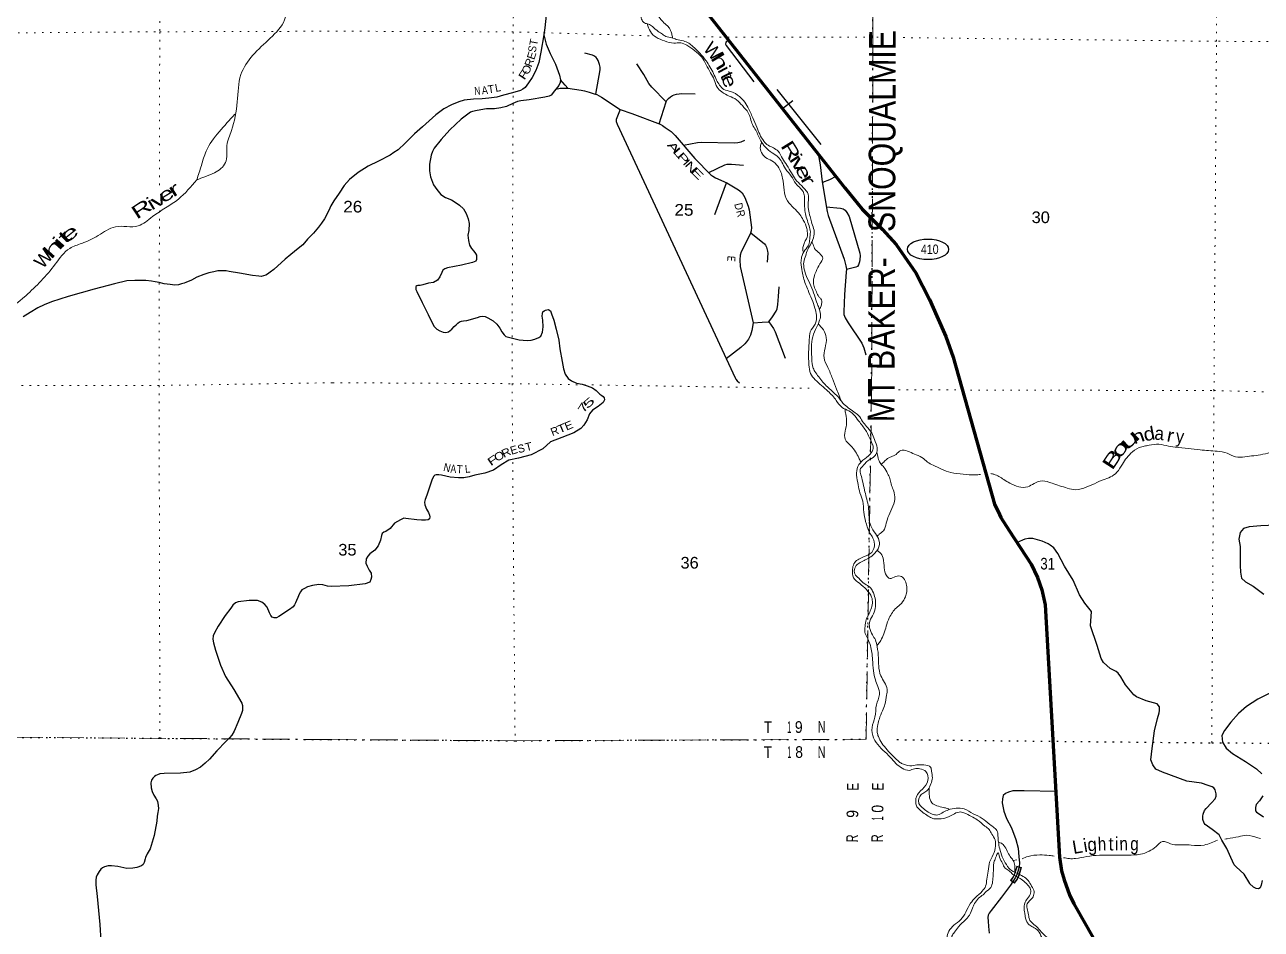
# Model space of a CAD drawing. Header units: feet. Extents: x -252966 to 4, y -183309 to 1368.
# Drawn here: x -161025 to -142467, y -154782 to -141203 of the extents above; entities that cross this region are included whole.
import ezdxf
from ezdxf.enums import TextEntityAlignment as Align

# ---------------------------------------------------------------- set-up
doc = ezdxf.new("R2010")
doc.units = ezdxf.units.FT
doc.header["$LTSCALE"] = 80
doc.linetypes.add('DOT_DASHED', pattern=[7.7, 5, -1.2, 0.3, -1.2])
doc.linetypes.add('DOTTED', pattern=[1.5, 0.3, -1.2])
for name, color, linetype, lineweight in [('17', 7, 'Continuous', 25), ('23', 7, 'Continuous', 70), ('29', 7, 'Continuous', 25), ('30', 7, 'Continuous', 35), ('31', 7, 'Continuous', 13), ('39', 7, 'Continuous', 13), ('41', 7, 'Continuous', 13), ('44', 7, 'DOT_DASHED', 13), ('6', 7, 'DOTTED', 25), ('7', 7, 'DOTTED', 13)]:
    doc.layers.add(name, color=color, linetype=linetype, lineweight=lineweight)

msp = doc.modelspace()

# ---------------------------------------------------------------- linework, layer by layer
at = {"layer": '17'}
msp.add_ellipse((-147468.21, -144574.72), major_axis=(309.24, -1), ratio=0.500121, dxfattribs=at)
at = {"layer": '23'}
msp.add_lwpolyline([(-152647.35, -138651.32), (-148716.7, -143651.23), (-148454.37, -143969.8), (-148149.65, -144274.71), (-147944.39, -144504.59), (-147653.08, -144930), (-147444.44, -145327.85), (-147334.04, -145578.85), (-147202.36, -145884.04), (-147092.88, -146195.04), (-146469.64, -148402.8), (-146397.29, -148557.86), (-146375.11, -148602.97), (-146248.29, -148793.41), (-145921.49, -149299.78), (-145824.95, -149499.97), (-145762.46, -149685.73), (-145708.44, -149911.65), (-145493.75, -153699.02), (-145466.29, -153905.12), (-145426.82, -154039.78), (-145344.25, -154263.57), (-145277.59, -154399.47), (-145093.81, -154725.31), (-144374.51, -156002.32)], dxfattribs=at)
at = {"layer": '29'}
for p, q in [((-149738.36, -142177.57), (-149078.72, -143003.2)), ((-149653.2, -142459.98), (-149498.15, -142340.18)), ((-150667.98, -144053.81), (-150493.73, -143576.25))]:
    msp.add_line(p, q, dxfattribs=at)
for points in [[(-153193.78, -141016.2), (-153221.53, -141248.68), (-153233.12, -141356.95), (-153199.5, -141496.88), (-153137.69, -141635.72), (-153060.46, -141795.19), (-153001.44, -141958.09), (-152983.3, -142032.67), (-152986.55, -142071.14), (-153010.67, -142116.74), (-153071.57, -142195.22), (-153123.98, -142259.9), (-153152.85, -142274.51), (-153219.6, -142292.97), (-153456.12, -142329.48), (-153581.38, -142344.94), (-153630.21, -142357.7), (-153699.4, -142387.9), (-153793.27, -142429.08), (-153880.69, -142450.15), (-153973.41, -142463.41), (-154096.23, -142467.43), (-154233.71, -142489.08), (-154305.69, -142503.56), (-154337.1, -142513.85), (-154473.34, -142620.04), (-154643.56, -142781.46), (-154774.96, -142924.02), (-154879.84, -143055.39), (-154904.18, -143106.48), (-154926.77, -143161.94), (-154952.11, -143296.47), (-154949.35, -143394.08), (-154934.2, -143486.18), (-154889.94, -143608.36), (-154841.95, -143678.34), (-154778.03, -143752.87), (-154709.09, -143797.38), (-154621.68, -143830.43), (-154562.52, -143866.57), (-154497.67, -143912.96), (-154441.12, -143967.13), (-154401.24, -144038.86), (-154369.66, -144118.36), (-154353.88, -144189.3), (-154357.25, -144291.8), (-154373.55, -144359.68), (-154364.2, -144442.48), (-154348.43, -144513.41), (-154317.87, -144562.7), (-154282.95, -144602.08), (-154261.91, -144634.96), (-154244.75, -144663.69), (-154243.53, -144687.87), (-154246.8, -144726), (-154255.69, -144751.86), (-154304.7, -144774.4), (-154470.84, -144811.2), (-154681.44, -144854.59), (-154722.15, -144869.35), (-154748.93, -144888.59), (-154764.18, -144924.31), (-154796.37, -144985.62), (-154829.17, -145039.61), (-154890.04, -145074.02), (-154964.48, -145082.72), (-155049.72, -145106.08), (-155088.29, -145116.89), (-155124.52, -145117.71), (-155140.8, -145123.21), (-155154.68, -145133.56), (-155154.68, -145175.9), (-155139.48, -145205.75)], [(-153233.12, -141356.95), (-153279.81, -141614.97), (-153309.06, -141770.94), (-153355.15, -141888.14), (-153408.87, -141993.01), (-153463.88, -142075.71), (-153516.26, -142143.04), (-153547.06, -142169.74), (-153582.23, -142188.53), (-153704.17, -142226.78), (-153837.96, -142258.61), (-153940.23, -142291.97), (-154060.82, -142307.63), (-154157.65, -142316.53), (-154290.59, -142322.23), (-154427.8, -142335.83), (-154509.03, -142359.33), (-154621.18, -142405.95), (-154735.74, -142464.56), (-154857.45, -142557.14), (-155054.45, -142737.8), (-155174.55, -142842.51), (-155313.78, -142978.78), (-155421.57, -143079.77), (-155483.17, -143122.91), (-155541.05, -143162.46), (-155714.87, -143249.31), (-155868.26, -143326.77), (-156021.36, -143419.37), (-156150.44, -143528.78), (-156233.07, -143615.2), (-156307.99, -143732.86), (-156386.52, -143846.49)], [(-150468.06, -141423.44), (-150503.83, -141466.62), (-150509.12, -141494.18), (-150498.61, -141512.9), (-150080.88, -142061.13)], [(-152451.88, -142247.97), (-152389.36, -141878.57), (-152390.09, -141840.03), (-152397.78, -141802.54), (-152419.02, -141737.6), (-152434.23, -141712.67), (-152450.65, -141695.21), (-152474.26, -141676.72), (-152501.96, -141662.54), (-152617.71, -141629.43)], [(-151398.88, -142359.11), (-151613.48, -142142.53), (-151656.9, -142085.6), (-151734.75, -141948.26), (-151838.33, -141790.6)], [(-153051.72, -142171.29), (-152989.1, -142156.91), (-152959.65, -142153.35), (-152873.42, -142154.05)], [(-152873.42, -142154.05), (-152914.16, -142112.74), (-152983.3, -142032.67)], [(-152873.42, -142154.05), (-152671.88, -142184.64), (-152625.43, -142194.28), (-152553.83, -142214.43), (-152478.89, -142238.05), (-152437.82, -142252.43), (-152406.1, -142268.45), (-152367.5, -142291.98), (-152087.76, -142475.33), (-151913.34, -142535.84), (-151488.95, -142698.13), (-151451.02, -142718), (-151412.01, -142743.68), (-151325.26, -142807.88), (-151265.2, -142864.81), (-150968.33, -143211.01), (-150725.91, -143458.26), (-150697.5, -143478.1), (-150658.49, -143502.75), (-150489.33, -143578.81), (-150313.09, -143681.11), (-150294.41, -143695.75), (-150257.6, -143728.23), (-150216.54, -143796.02), (-150166.42, -143927.24), (-150152.89, -143980.91), (-150119.79, -144247.27), (-150123.13, -144296.25), (-150131.34, -144333.23), (-150174.87, -144417.7), (-150274.44, -144609.88), (-150289.44, -144663.97), (-150294.57, -144730.73), (-150286.27, -144830.92), (-150094.27, -145676.85), (-150114.92, -145793.83), (-150131.55, -145861.5), (-150160.09, -145921.2), (-150192.94, -145964.34), (-150219.63, -145995.16), (-150275.17, -146049.3), (-150495.41, -146219.95)], [(-151504.38, -142692.23), (-151398.88, -142359.11), (-151381.99, -142330), (-151365.05, -142308.93), (-151333.74, -142284.8), (-151303.04, -142267.42), (-151277.28, -142256.04), (-151241.86, -142247.3), (-151203.37, -142239.61), (-151170.14, -142236.34), (-150963.6, -142238.03)], [(-152087.76, -142475.33), (-152147.5, -142624.39), (-152150.13, -142642), (-152147.05, -142657.92), (-152134.71, -142696.87), (-150364.38, -146501.55), (-150351.55, -146525.13), (-150332.56, -146548.8), (-150298.35, -146579.85)], [(-151138.35, -143012.74), (-150927.46, -142972.74), (-150871.9, -142968.55), (-150378.68, -142976.61), (-150321.77, -142970.68), (-150272.09, -142959.38), (-150215.49, -142933.71)], [(-149116.81, -143142.27), (-149086.27, -143308.13), (-149055.09, -143562.4), (-148982.5, -144005.28), (-148968.22, -144065.15), (-148728.09, -144721.04), (-148702.33, -144822.16), (-148692.06, -144873.52), (-148695.39, -144918.33), (-148721.22, -145253.85), (-148733.71, -145513.08), (-148732.1, -145554.52), (-148713.62, -145603.83), (-148664.33, -145676.49), (-148463.05, -145983.71), (-148430.28, -146051.67), (-148399.85, -146157.12)], [(-150760.26, -143423.22), (-150518.88, -143305.54), (-150482.44, -143295.41), (-150418.31, -143297.94), (-150238.08, -143313.49)], [(-148850.73, -143480.74), (-148946.69, -143533.55), (-149053.64, -143571.22)], [(-156386.52, -143846.49), (-156430.51, -143921.93), (-156460.41, -143989.74), (-156523.6, -144114.99), (-156569.3, -144180.28), (-156617.74, -144241.79), (-156693.38, -144334.23), (-156779.83, -144424.69), (-156851.99, -144505.44), (-156919.58, -144562.16), (-157030.05, -144650.02), (-157114.11, -144724.44), (-157288.39, -144879.18), (-157341.72, -144918.96), (-157380.72, -144945.48), (-157408.76, -144960.77), (-157443.14, -144975.13), (-157477.49, -144981.23), (-157513.55, -144978.34), (-157605.6, -144966.03), (-157801.54, -144933.08), (-157957.5, -144907.14), (-158000.16, -144898.67), (-158065.64, -144896.45), (-158126.54, -144898.67), (-158184.43, -144911.67), (-158261.14, -144929.92), (-158337.18, -144951.72), (-158441.26, -144991.94), (-158522.85, -145035.98), (-158607.76, -145072.41), (-158630.07, -145081.92), (-158670.53, -145095.03), (-158715.04, -145110.04), (-158771.26, -145110.68), (-158843.39, -145104.9), (-158931.38, -145090.68), (-159009.66, -145071.86), (-159069.18, -145061.16), (-159123.16, -145051.79), (-159207.23, -145041.69), (-159295.6, -145043.56), (-159373.84, -145041.66), (-159492.44, -145048.83), (-159678.1, -145090.59), (-159983.13, -145171.7), (-160371.16, -145282.98), (-160623.93, -145361.34), (-160735.46, -145408.94), (-160827.39, -145452.57), (-160944.9, -145522.56), (-161047.39, -145586.76)], [(-148995.32, -143934.81), (-148779.32, -143956.27), (-148743.22, -143969.04), (-148709.52, -143989.14), (-148686.93, -144019.95), (-148652.95, -144084.37), (-148491.95, -144634.52), (-148488.8, -144670.15), (-148492.9, -144725.61), (-148499.06, -144764.64), (-148512.94, -144805.23), (-148527.81, -144830.38), (-148549.7, -144843.12), (-148692.51, -144879.61)], [(-150129.54, -144325.13), (-149921.48, -144494.16), (-149905.49, -144511.95), (-149891.12, -144540.71), (-149879.2, -144601.05), (-149874.69, -144631.1), (-149880.07, -144767.91)], [(-155139.48, -145205.75), (-155060.44, -145371.31), (-154967.86, -145553.42), (-154887.08, -145727.09), (-154840.37, -145774.9), (-154792.95, -145800.6), (-154747.2, -145816.18), (-154707.28, -145825.54), (-154662.61, -145812.92), (-154613.07, -145774.31), (-154579.61, -145735.16), (-154550.49, -145705.94), (-154525.65, -145684.62), (-154500.82, -145663.3), (-154470.29, -145652.23), (-154439.95, -145647.19), (-154391.47, -145640.73), (-154231.09, -145595.7), (-154190.51, -145584.95), (-154160.05, -145575.89), (-154116.11, -145585.38), (-154074.44, -145602.85), (-153995.53, -145649.7), (-153938.78, -145697.84), (-153896.49, -145757.57), (-153864.12, -145812.96), (-153831.41, -145858.3), (-153802, -145881.39), (-153746.21, -145897.31), (-153606.55, -145932.07), (-153484.26, -145944.13), (-153423.78, -145940.07), (-153370.95, -145923.7), (-153309.75, -145897.54), (-153280.97, -145878.36), (-153254.88, -145818.86), (-153242.19, -145738.8), (-153246.93, -145638.04), (-153257.01, -145577.35), (-153251.67, -145537.28), (-153246.79, -145511.29), (-153230.32, -145499.76), (-153209.9, -145490.37), (-153187.54, -145483.05), (-153171.23, -145478.9), (-153157.33, -145482.03), (-153135.7, -145496.82), (-153119.06, -145541.63), (-153081.98, -145637.41), (-153048.16, -145771.32), (-153011.44, -145939.52), (-152993.5, -146066.86), (-152959.52, -146257.11), (-152941.11, -146370.38), (-152913.48, -146447.74), (-152871.39, -146513.51), (-152820.27, -146549.39), (-152742.9, -146582.11), (-152657.04, -146601.02), (-152585.3, -146621.48)], [(-149857.41, -145664.72), (-149799.95, -145588.79), (-149748.42, -145505.21), (-149732, -145466.17), (-149720.57, -145404.49), (-149710.47, -145283.95), (-149703.96, -145139.26)], [(-150094.27, -145676.85), (-149959.75, -145667.9), (-149857.41, -145664.72)], [(-149857.41, -145664.72), (-149784.91, -145763.82), (-149762.8, -145811.3), (-149612.06, -146207.52)], [(-152585.3, -146621.48), (-152505.92, -146654.27), (-152450.86, -146692.29), (-152391.88, -146750.48), (-152362.82, -146767.61), (-152345.26, -146784.28), (-152329.85, -146804.91), (-152325.72, -146832.52), (-152341.59, -146874.86), (-152416.51, -146932.84), (-152502.88, -146990.37), (-152546.92, -147045.26), (-152586.12, -147136.53), (-152634.9, -147213.4), (-152678.81, -147264.27), (-152785.46, -147327.16), (-152964.91, -147401.76), (-153133.98, -147466.63), (-153247.91, -147567.52), (-153421.92, -147660.4), (-153614.58, -147708.4), (-153758.48, -147741.91), (-153873.37, -147810.57), (-153987.64, -147888.44), (-154118.76, -147933.3), (-154268.62, -147964.6), (-154353.93, -147989.97), (-154434.88, -148007.53), (-154515.26, -148002.79), (-154641.77, -147996.63), (-154769.5, -147966.28), (-154809.48, -147958.93), (-154849.67, -147957.62), (-154872.1, -147966.94), (-154884.55, -147978.6), (-154908.23, -148026.11), (-154952.37, -148145.39), (-154990.55, -148266.87), (-155014.77, -148330.46), (-155026.2, -148372.33), (-155019.41, -148410.78), (-154997.35, -148473.88), (-154966.92, -148527.19), (-154948.08, -148566.04), (-154944.79, -148588.28), (-154949.86, -148620.3), (-154968.54, -148637.8), (-155010.8, -148638.42), (-155069.19, -148640.53), (-155139.38, -148634.21), (-155305.68, -148614.67), (-155337.3, -148612.22), (-155386.77, -148634.14), (-155476.23, -148686.31), (-155539.94, -148765.93), (-155607.23, -148812.02), (-155635.01, -148819.96), (-155660.16, -148838.48), (-155670.08, -148870.31), (-155686.52, -148942.2), (-155719.36, -149023.62), (-155771.9, -149092.31), (-155844.13, -149148.29), (-155875.39, -149181.47), (-155900.82, -149220.88), (-155904.95, -149288.38), (-155886.3, -149330), (-155854.06, -149389.41), (-155827.51, -149438.57), (-155821.39, -149497.11), (-155830.61, -149533.03), (-155845.4, -149568.9), (-155915.23, -149598.66), (-156159.46, -149624.85), (-156426.34, -149637.19)], [(-142251.42, -148714.94), (-142473.02, -148725.78), (-142648.41, -148738.13), (-142735.73, -148763.44), (-142781.97, -148824.29), (-142801.35, -148924.25), (-142782.94, -149037.53), (-142781.2, -149168.37), (-142782.26, -149323.26), (-142779.4, -149419.93), (-142764.29, -149510.96), (-142701.77, -149567.34), (-142587.16, -149629.45), (-142426.16, -149749.41)], [(-142639.24, -154096.4), (-142721.09, -153954.88), (-142842.22, -153846.29), (-142873.06, -153814.24), (-142926.08, -153704.71), (-142986.02, -153569.95), (-143056.26, -153442.9), (-143086.97, -153386.23), (-143097.89, -153363.07), (-143203.88, -153283.13), (-143272.75, -153236.61), (-143310.18, -153207.12), (-143325.55, -153190.61), (-143345.8, -153133.61), (-143345.05, -153083.83), (-143341.15, -153053.29), (-143317.15, -153000.09), (-143294.11, -152968.31), (-143214.86, -152882.38), (-143158.57, -152821.86), (-143145.09, -152783.75), (-143146.08, -152747.82), (-143160.18, -152687), (-143179.97, -152660.47), (-143202.99, -152643.35), (-143264.68, -152623.21), (-143364.15, -152589.77), (-143584.37, -152558.4), (-143948.09, -152425.75), (-144049.11, -152378.17), (-144093.27, -152314.35), (-144122.91, -152236.92), (-144103.24, -152066.55), (-144068.41, -151802.11), (-144022.16, -151618.52), (-143999.3, -151534.77), (-143992.02, -151496.78), (-143992.18, -151440.44), (-144030.98, -151396.91), (-144196.48, -151353.25), (-144341.24, -151290.16), (-144381.57, -151264.43), (-144502.33, -151111.84), (-144572.91, -150994.84), (-144612.77, -150935.26), (-144642.6, -150912.07), (-144733.57, -150864.83), (-144833.2, -150775.04), (-144870.64, -150717.3), (-144931.44, -150520.32), (-145030.37, -150225.33), (-145015.27, -150010.54), (-145113.78, -149886.59), (-145196.15, -149761.16), (-145291.56, -149542.74), (-145419.45, -149333.32), (-145521.67, -149138.83), (-145582.02, -149058.14), (-145635.38, -149018.1), (-145666.5, -148995.86), (-145752.95, -148954.19), (-145894.48, -148915.34), (-145959.95, -148915.79), (-146017.57, -148927.4), (-146130.76, -148975.52)], [(-156426.34, -149637.19), (-156479.44, -149632.14), (-156552.22, -149609.21), (-156613.33, -149606.74), (-156708, -149620.53), (-156778.79, -149642.95), (-156827.5, -149665.92), (-156864.27, -149687.22), (-156886.92, -149716.79), (-156905.78, -149750.54), (-156927.03, -149800.34), (-156948.24, -149848.12), (-156961.04, -149880), (-156973.83, -149911.89), (-156994.61, -149941.57), (-157049.73, -149980.48), (-157212.79, -150085.17), (-157248.1, -150105.38), (-157282.43, -150108.5), (-157308.95, -150096.02), (-157328.91, -150072.28), (-157350.07, -150033.53), (-157388.15, -149946.06), (-157423.36, -149906.97), (-157464.68, -149871.75), (-157533.63, -149847.93), (-157658.8, -149846.89), (-157819.82, -149865.1), (-157862.33, -149880.17), (-157903.36, -149917.4), (-157930.48, -149961.02), (-158015.35, -150069.63), (-158121.62, -150234.07), (-158176.16, -150333.36), (-158197.26, -150377.12), (-158200.51, -150429.37), (-158191.76, -150483.92), (-158160.18, -150591.35), (-158085.26, -150818.56), (-158010.92, -150985.4), (-157887.14, -151183.62), (-157767.46, -151385.77), (-157756.75, -151422.25), (-157755.08, -151456.5), (-157758.04, -151496.68), (-157769.12, -151540.68), (-157824.56, -151678.19), (-157880.02, -151806.08), (-157919.02, -151866.93), (-157951.79, -151909.06), (-158008, -151965.52), (-158143.79, -152105.09), (-158251.06, -152227.25), (-158314.67, -152286.07), (-158388.42, -152348.67), (-158459.63, -152389.2), (-158544.75, -152423.35), (-158687.66, -152439.99), (-158930.6, -152442.11), (-158996.99, -152448.54), (-159029.96, -152461.4), (-159054.92, -152475.44), (-159077.1, -152486.08), (-159102.93, -152515.6), (-159123.58, -152545.66), (-159132.63, -152582.08), (-159128.38, -152656.65), (-159111.61, -152711.39), (-159086.86, -152768.34), (-159053.36, -152821.83), (-159034.64, -152860.84), (-159020.26, -152922.91), (-159017.39, -152971.28), (-159026.79, -153029.41), (-159037.76, -153085.52), (-159041.87, -153157.84)], [(-142326.04, -151233.53), (-142518.2, -151327.83), (-142686.71, -151436.98), (-142810.82, -151541.56), (-142923.74, -151672.66), (-143018.44, -151800.33), (-143059.12, -151875.46), (-143048.29, -151974.4), (-142994.87, -152062.67), (-142898.93, -152142.27), (-142703.71, -152261.35), (-142536.43, -152373.47), (-142458.51, -152450.47)], [(-145549.64, -152713.06), (-146026.94, -152705.63), (-146193.89, -152706.19), (-146260.86, -152724.12), (-146305.78, -152744.77), (-146338.85, -152771.86), (-146350.61, -152823.78), (-146354.67, -152886.02), (-146330.56, -153009.55), (-146291.87, -153117.45), (-146214.11, -153260.84), (-146151.41, -153433.92), (-146113.44, -153563.93), (-146105.6, -153692.96), (-146094.51, -153783.86), (-146100.57, -153846.04), (-146120.96, -153915.79), (-146136.59, -153962.44), (-146158.29, -154011.14), (-146232.17, -154117.36), (-146366.82, -154298.05), (-146522.3, -154500.19), (-146549.8, -154541.54), (-146566.8, -154569.15), (-146570.06, -154607.27), (-146567.76, -154659.66), (-146560.35, -154740.38), (-146549.59, -154841.33)], [(-142441.13, -152779), (-142493.93, -152855.73), (-142543.93, -152908.42), (-142553.42, -152952.37), (-142551.05, -153002.75), (-142540.57, -153023.35), (-142500.27, -153048.68), (-142433.4, -153095.14)], [(-159041.87, -153157.84), (-159081.16, -153376.24), (-159144.05, -153573.93), (-159185.99, -153647.22), (-159212.51, -153703.39), (-159218.76, -153725.23), (-159233.21, -153779.04), (-159248.4, -153807.93), (-159270.51, -153828.44), (-159341.34, -153852.88), (-159403.87, -153865.44), (-159490.27, -153869.37), (-159626.12, -153841.91), (-159722.23, -153831.52), (-159772.38, -153830.29), (-159828.89, -153843), (-159855.35, -153857.86), (-159883.44, -153881.27), (-159909.96, -153917.15), (-159936.16, -153965.16), (-159953.65, -154001.41), (-159960.13, -154045.07), (-159957.78, -154115.57), (-159939.85, -154291.08), (-159895.63, -154712.76), (-159881.46, -154962.65)], [(-142454.69, -154050.14), (-142467.05, -154120.15), (-142482.43, -154159.89), (-142507.14, -154177.19), (-142543.04, -154167.96), (-142582.42, -154151.54), (-142641.25, -154096.33)]]:
    msp.add_lwpolyline(points, dxfattribs=at)
at = {"layer": '31'}
for p, q in [((-146136.5, -153835.32), (-146063.38, -153852.45)), ((-146130.94, -153844.83), (-146073.43, -153858.3)), ((-146168.95, -154092.14), (-146231.65, -154050.93))]:
    msp.add_line(p, q, dxfattribs=at)
for points in [[(-146136.5, -153835.32), (-146156.75, -153904.57), (-146171.58, -153948.82), (-146191.1, -153992.64), (-146231.65, -154050.93)], [(-146220.39, -154048.75), (-146184.1, -153996.59), (-146164.12, -153951.73), (-146149.12, -153906.96), (-146130.94, -153844.83)], [(-146073.43, -153858.3), (-146092.81, -153924.62), (-146109.06, -153973.15), (-146132.48, -154025.69), (-146171.07, -154081.17), (-146220.39, -154048.75)], [(-146063.38, -153852.45), (-146085.17, -153927.01), (-146101.6, -153976.06), (-146125.48, -154029.64), (-146168.95, -154092.14)]]:
    msp.add_lwpolyline(points, dxfattribs=at)
at = {"layer": '39'}
msp.add_line((-146136.76, -153741.59), (-146192.1, -153747.85), dxfattribs=at)
for points in [[(-154424.83, -136981.18), (-154420.79, -136988.35), (-154406.56, -137075.53), (-154339.65, -137212.07), (-154274.38, -137334.48), (-154242.06, -137407.75), (-154223.76, -137478.65), (-154192.72, -137523.72), (-154151.63, -137569.04), (-154081, -137639.26), (-154031.51, -137670.71), (-153965.88, -137700.56), (-153866.02, -137729.27), (-153760.79, -137784.27), (-153655.98, -137855.37), (-153579.42, -137929.77), (-153550.81, -137990.87), (-153500.7, -138076.67), (-153450.69, -138166.49), (-153410.17, -138233.93), (-153352.02, -138319.94), (-153313.51, -138387.33), (-153237.31, -138475.8), (-153190.29, -138525.3), (-153151.53, -138582.64), (-153103.12, -138656.32), (-153052.65, -138728.04), (-153023.78, -138779.09), (-152999.19, -138840.09), (-152973.41, -138933.31), (-152943.87, -139036.7), (-152898.56, -139152.56), (-152872.42, -139231.71), (-152812.72, -139335.87), (-152742.61, -139426.2), (-152680.9, -139530.41), (-152618.93, -139624.56), (-152522.78, -139719.58), (-152441.69, -139773.98), (-152378.69, -139827.9), (-152324.2, -139899.73), (-152251.97, -139986.09), (-152195.83, -140072.05), (-152131.38, -140148.15), (-152083.9, -140179.55), (-152006.62, -140225.79), (-151945.63, -140279.67), (-151879.59, -140371.91), (-151810.92, -140518.56), (-151784.06, -140569.55), (-151767.31, -140622.3), (-151758.75, -140680.88), (-151758.08, -140733.22), (-151761.49, -140787.47), (-151781.08, -140845.33), (-151796.35, -140891.22), (-151792.53, -140977.85), (-151778.67, -141064.74), (-151760.37, -141135.64), (-151723.2, -141176.84), (-151663.24, -141192.45), (-151603.85, -141230.19), (-151517.18, -141302.83), (-151453.87, -141344.7), (-151404.43, -141378.16), (-151314.47, -141400.58), (-151246.62, -141422.43), (-151136.6, -141447.37), (-151058.95, -141479.54), (-150995.85, -141529.45), (-150893.83, -141630.66), (-150798.19, -141745.79), (-150742.1, -141833.76), (-150686.32, -141933.79), (-150642.61, -142033.51), (-150596.26, -142109.15), (-150533.52, -142173.14), (-150425.71, -142206.07), (-150298.89, -142281.75), (-150235.99, -142339.71), (-150172.22, -142441.95), (-150097.78, -142598.81), (-150037.05, -142741.22), (-149993.49, -142846.98), (-149931.78, -142951.19), (-149866.97, -143013.21), (-149789.49, -143051.41), (-149718.39, -143103.54), (-149652.76, -143211.87), (-149586.93, -143312.15), (-149519.45, -143426.57), (-149457.63, -143526.75)], [(-156357.46, -139617.36), (-156450.3, -139585.97), (-156449.49, -139816.34), (-156728.51, -140094.86), (-156973.39, -140373.86), (-157088.74, -140724.79), (-157126.5, -141128.89), (-157339.2, -141404.33), (-157780.61, -141950.99), (-157834.52, -142360.87), (-157922.87, -142792.3), (-157990.28, -143017.71), (-158011.92, -143273.8), (-158178.72, -143425.7), (-158320.14, -143485.81), (-158443.26, -143530.15)], [(-151761.13, -140656.68), (-151734.47, -140675.46), (-151670.23, -140759.61), (-151622.65, -140865.47), (-151555.68, -140999.99), (-151501.71, -141091.93), (-151449.02, -141155.66), (-151380.3, -141221.81), (-151358.7, -141242.48), (-151324.15, -141307.76), (-151307.61, -141368.55), (-151300.96, -141404.89)], [(-151683.23, -141186.26), (-151633.96, -141305.89), (-151549.61, -141390.55), (-151424.28, -141446.07), (-151282.25, -141477.87), (-151179.6, -141476.46), (-151087.88, -141508.99), (-150969.3, -141592.51), (-150863.2, -141691.81), (-150797.68, -141804.17), (-150730.35, -141924.62), (-150678.69, -142028.57), (-150633.28, -142140.41), (-150562.65, -142210.63), (-150453.61, -142273.78), (-150342.35, -142328.94), (-150254.09, -142417.73), (-150166.29, -142524.61), (-150102.47, -142703.33), (-150054.32, -142787.07), (-149977.92, -142945.99), (-149913.84, -143036.17), (-149807.53, -143127.42), (-149716.59, -143190.11), (-149662.2, -143265.96), (-149606.47, -143368), (-149520.69, -143474.84), (-149451.14, -143587.29), (-149380.61, -143661.54), (-149343.55, -143706.76), (-149323.18, -143775.7), (-149320.4, -143902.55), (-149311.33, -144019.5), (-149287.67, -144116.7), (-149252.21, -144224.26), (-149234.37, -144313.26), (-149243.19, -144421.71), (-149255.26, -144499.88), (-149315.84, -144586.88), (-149364.87, -144694.3), (-149374.93, -144772.53), (-149356.32, -144909.84), (-149336.53, -145000.91), (-149268.95, -145189.78), (-149211.98, -145322.04), (-149165.17, -145458.07), (-149141.72, -145563.31), (-149163.33, -145699.6), (-149234.68, -145814.5), (-149249.74, -145930.84), (-149260.58, -146117.71), (-149255.43, -146309.02), (-149230.58, -146438.45), (-149160.57, -146532.81), (-148969.82, -146704.7), (-148844.64, -146844.74), (-148758.76, -146947.55), (-148655.49, -147000.49), (-148492.89, -147171.67), (-148391.84, -147311.09), (-148328.74, -147439.48), (-148291.68, -147563.19), (-148336.17, -147650.6), (-148447.13, -147740.34), (-148519.93, -147833.06), (-148539.42, -147965.38), (-148517, -148110.85), (-148489.93, -148232.28), (-148446.79, -148354.13), (-148432.98, -148521.51), (-148404.37, -148661.09), (-148350.03, -148817.43), (-148307.55, -148886.94), (-148272.19, -148998.52), (-148313.64, -149124.25), (-148446.25, -149195.32), (-148579.58, -149294.55), (-148601.85, -149378.51), (-148585, -149505.72), (-148498.59, -149588.42), (-148392.39, -149683.7), (-148314.75, -149794.35), (-148325.58, -149981.22), (-148395.91, -150134.38), (-148412.62, -150236.59), (-148414.79, -150321.06), (-148380.61, -150400.41)], [(-157871.06, -142547.74), (-158105.87, -142809.76), (-158302.73, -143101.45), (-158374.02, -143316.79), (-158443.26, -143530.15)], [(-149964.13, -142970.18), (-149984.16, -143032.36), (-149966.38, -143123.37), (-149905.85, -143195.35), (-149814.55, -143243.96), (-149722.16, -143328.83), (-149650.3, -143507.75), (-149628.7, -143685.39), (-149576.53, -143847.72), (-149480.7, -143954.81), (-149392.69, -144053.65), (-149340.47, -144135.48), (-149287.42, -144263.61), (-149277.53, -144348.38), (-149280.62, -144390.56), (-149310.22, -144446.16), (-149333.83, -144503.91), (-149347.34, -144559.92), (-149342.55, -144608.34), (-149335.55, -144624.72)], [(-158443.26, -143530.15), (-158718.43, -143820.74), (-159107.7, -144083.68), (-159322.52, -144222.88), (-159664.12, -144236.11), (-159921.02, -144368.71), (-160169.67, -144485.4), (-160349.47, -144560.99), (-160567.67, -144798.3), (-161010.05, -145270.83), (-161371.62, -145564.21)], [(-149457.63, -143526.75), (-149369.42, -143617.55), (-149328.34, -143662.87), (-149277.5, -143720.52), (-149262.35, -143835.61), (-149263.95, -143976.44), (-149238.49, -144081.73), (-149218.38, -144160.73), (-149184.72, -144260.19), (-149179.57, -144373.02), (-149220.61, -144482.65), (-149273.31, -144575.89), (-149303.83, -144667.68), (-149332.5, -144765.56), (-149325.18, -144872.4), (-149289.82, -144983.99), (-149226.93, -145120.42), (-149174.24, -145262.63), (-149127.43, -145398.66), (-149101.09, -145469.77), (-149081.71, -145576.92), (-149101.82, -145654.89), (-149155.29, -145778.29), (-149207.31, -145923.87), (-149217.42, -146082.59), (-149212.94, -146221.56), (-149192.27, -146356.92), (-149153.81, -146426.32), (-149027.2, -146588.53), (-148893.67, -146716.71), (-148789.79, -146824), (-148747.1, -146885.46), (-148666.31, -146951.92), (-148581.4, -147014.46), (-148510.41, -147070.6), (-148450.3, -147158.67), (-148393.85, -147232.56), (-148313.89, -147331.19), (-148272.18, -147430.86), (-148233.16, -147556.63), (-148243.27, -147636.87), (-148291.17, -147700.04), (-148389.38, -147763.95), (-148437.02, -147817.06), (-148486.98, -147882.2), (-148474.87, -147958.98), (-148451.21, -148056.18), (-148420.44, -148189.78), (-148394.97, -148295.08), (-148367.86, -148414.5), (-148354.92, -148537.59), (-148352.71, -148608.08), (-148327.55, -148725.44), (-148256.1, -148841.97), (-148204.34, -148941.89), (-148215.63, -149068.39), (-148263.53, -149131.56), (-148325.4, -149190.36), (-148409.08, -149236.52), (-148484.56, -149276.85), (-148546.07, -149321.57), (-148567.21, -149361.28), (-148567.42, -149447.81), (-148508.7, -149511.69), (-148418.37, -149598.51), (-148341.14, -149646.77), (-148300.42, -149706.17), (-148262.94, -149813.78), (-148258.04, -149936.66), (-148287.07, -150048.62), (-148342.14, -150155.88), (-148344.67, -150254.42), (-148301.21, -150364.2), (-148258.84, -150437.73), (-148231.2, -150537.04), (-148211.46, -150708.6), (-148208.48, -150827.41), (-148176.06, -150975.14), (-148120.27, -151075.17), (-148080.73, -151180.82), (-148088.99, -151267.15), (-148114.67, -151405.35), (-148153.39, -151502.97), (-148198.71, -151622.55), (-148219.03, -151708.57), (-148230.12, -151827.02), (-148213.62, -151889.82), (-148163.82, -151987.69), (-148079.89, -152088.44), (-147997.71, -152179.08), (-147891.61, -152278.38)], [(-149212.96, -144466.38), (-149200.51, -144483.17), (-149170.3, -144560.41), (-149097.76, -144634.71), (-149049.3, -144706.38), (-149091.73, -144791.83), (-149147, -144907.14), (-149179.33, -144990.83), (-149188.93, -145050.96), (-149178.98, -145133.72), (-149142.79, -145213.13), (-149106.44, -145286.5), (-149077.01, -145315.43), (-149065, -145396.23), (-149082.42, -145448.11), (-149099.01, -145476.39)], [(-149117.91, -145692.91), (-149036.76, -145785.34), (-148995.41, -145899.09), (-149013.62, -146059.62), (-149029.35, -146202.1), (-148970.73, -146348.48), (-148902.58, -146515.24), (-148842.22, -146671.73), (-148800.51, -146771.41), (-148768.44, -146854.73), (-148766.57, -146859.47)], [(-148716.52, -146972.3), (-148703.08, -147051.6), (-148690.19, -147176.7), (-148711.59, -147304.95), (-148710.67, -147425.72), (-148628.65, -147522.39), (-148556.52, -147612.78), (-148506.57, -147704.61), (-148477.96, -147765.71), (-148476.07, -147770.11)], [(-140812.97, -147708.44), (-141000.52, -147735.11), (-141194.06, -147750.29), (-141329.61, -147779.03), (-141416.84, -147806.99), (-141587.34, -147708.06), (-141722.77, -147654.3), (-141902.08, -147585.32), (-142068.25, -147552.91), (-142140.22, -147534.98), (-142290.82, -147601.57), (-142445.03, -147651.97), (-142713.58, -147689.39), (-142852.48, -147691.88), (-142979.82, -147636.31), (-143127.94, -147606.37), (-143384.95, -147585.73), (-143561.48, -147565.13), (-143760.17, -147545.97), (-143894.32, -147520.41), (-144038.68, -147500.63), (-144188.14, -147522.98), (-144258.93, -147537.27), (-144399.79, -147616.19), (-144484.55, -147704.58), (-144551.32, -147797.46), (-144632.99, -147922.16), (-144729.35, -147992.15), (-144839.06, -148033.62), (-144969.35, -148092.68), (-145093.39, -148143.85), (-145251.36, -148184.1), (-145377.47, -148158.74), (-145607, -148086.48), (-145750.94, -148050.61), (-145876.69, -148089.66), (-145970.52, -148139.59), (-146107.35, -148140.12), (-146240.73, -148084.4), (-146331.88, -148029.75), (-146478.76, -147951.54), (-146525.82, -147941.67)], [(-148238.79, -147625.8), (-148233.27, -147639.13), (-148209.45, -147730.3), (-148176.92, -147795.53), (-148131.86, -147842.96), (-148073.97, -147939.02), (-148041.7, -148014.3), (-148021.69, -148097.32), (-147991.59, -148178.59), (-147966.23, -148287.9), (-147994.07, -148432.08), (-148058.01, -148571.32), (-148095.18, -148687.09), (-148138.29, -148798.69), (-148200, -148851.45), (-148232.42, -148884.82)], [(-146682.98, -147953.79), (-146762.68, -147960.4), (-146939.47, -147949.85), (-147128.01, -147926.93), (-147263.55, -147877.19), (-147392.7, -147813.52), (-147474.05, -147769.18), (-147560.77, -147698.55), (-147672.18, -147649.42), (-147775.6, -147602.51), (-147877.99, -147593.86), (-147945.89, -147652.5), (-148076.28, -147715.59), (-148119.59, -147756.74), (-148170.74, -147803.4)], [(-148233.8, -149096.24), (-148194.91, -149123.25), (-148142.84, -149211.11), (-148124.49, -149358.49), (-148091.19, -149472.03), (-148040, -149515.6), (-147954.72, -149485.57), (-147868.26, -149487.78), (-147785.67, -149640.82), (-147807.59, -149789.17), (-147868.53, -149890.25), (-147942.67, -149956.78), (-148049.14, -150107.01), (-148094.57, -150230.62), (-148131.75, -150346.39), (-148178.61, -150447.82), (-148216.2, -150501.2), (-148233.14, -150525.96)], [(-148380.61, -150400.41), (-148333.49, -150524.37), (-148300.61, -150732.49), (-148288.86, -150901.83), (-148258.19, -151039.45), (-148220.45, -151137.01), (-148197.41, -151258.34), (-148241.6, -151412.17), (-148264.45, -151596.73), (-148308.74, -151754.58), (-148284.56, -151910.15), (-148246.1, -151979.55), (-148144.44, -152094.84), (-148034.42, -152198.27), (-147950.34, -152292.98), (-147857.59, -152363.77), (-147751.8, -152396.65), (-147672.71, -152372.51), (-147590.22, -152372.6), (-147498.76, -152415.18), (-147469.94, -152546.72), (-147551.77, -152677.45), (-147643.23, -152791.84), (-147652.82, -152851.97), (-147648.34, -152912.45), (-147613.54, -152967.68), (-147544.72, -153029.8), (-147463.57, -153082.18), (-147398.09, -153118.07), (-147329.89, -153125.84), (-147214.86, -153112.68), (-147092.77, -153059.45), (-147003.27, -153021.48), (-146929.13, -153033.43), (-146817.88, -153088.6), (-146728.58, -153137.16), (-146614.34, -153232.64), (-146551.29, -153284.56), (-146508.75, -153352.06), (-146462.77, -153441.77), (-146459.89, -153564.6), (-146503.4, -153692.29), (-146543.72, -153773.77), (-146565.28, -153908.05), (-146586.47, -154028.25), (-146603.29, -154134.48), (-146653.5, -154209.67), (-146754.56, -154305.7), (-146829.21, -154392.34), (-146901.04, -154525.34), (-146976.31, -154636.11), (-147081.13, -154721.98), (-147155.89, -154812.65), (-147182.55, -154910.57), (-147184.82, -154999.06), (-147197.82, -155113.44), (-147182.51, -155222.5), (-147137.04, -155332.33), (-147136.68, -155475.22), (-147220.98, -155545.51), (-147322.65, -155587.19), (-147410.97, -155578.9), (-147497.38, -155653.17), (-147505.48, -155733.46), (-147466.87, -155875.31), (-147447.95, -156000.56), (-147458.63, -156102.92), (-147530.08, -156143.36), (-147599.02, -156163.74), (-147743.38, -156300.92), (-147847.01, -156419.02), (-147934.15, -156521.44), (-148013.44, -156632.11), (-148067.89, -156715.25), (-148100.32, -156802.96), (-148162.55, -156875.84), (-148308, -156976.77), (-148403.33, -157006.54), (-148459.53, -157079.56), (-148522.84, -157194.67), (-148566.46, -157326.37), (-148621.32, -157425.59), (-148683.5, -157496.45), (-148767.9, -157570.77), (-148922.26, -157627.2), (-149020.33, -157685.07), (-149152.73, -157748.11), (-149278.01, -157847.54), (-149327.2, -157960.99), (-149351.8, -158056.96), (-149354.84, -158175.61)], [(-147891.61, -152278.38), (-147835.93, -152303.95), (-147711.84, -152329.25), (-147608.78, -152311.76), (-147530.41, -152315.77), (-147428.64, -152348.55), (-147416.11, -152409.24), (-147402.51, -152506.18), (-147425.04, -152600.19), (-147471.6, -152689.56), (-147533.11, -152734.28), (-147580.33, -152771.31), (-147610.45, -152847.01), (-147597.92, -152907.7), (-147537.08, -152967.61), (-147466.09, -153023.76), (-147386.54, -153060), (-147322.3, -153065.66), (-147238.78, -153025.54), (-147161.39, -152989.27), (-147048.12, -152966), (-146923.62, -152975.22), (-146790.65, -153047.03), (-146655.63, -153116.88), (-146541.28, -153208.35), (-146427.4, -153317.91), (-146417.5, -153402.68), (-146407.81, -153495.5), (-146386.32, -153598.68), (-146339.25, -153724.65), (-146273.78, -153839.01), (-146240.63, -153880.11), (-146133.55, -153941.2), (-146042.19, -153987.8), (-145967.28, -154048.07), (-145913.15, -154133.97), (-145877.06, -154217.4), (-145891.09, -154293.52), (-145940.84, -154350.61), (-145978.28, -154397.95), (-145980.13, -154470.35), (-145960.39, -154563.42), (-145938.43, -154648.5), (-145899.3, -154691.76), (-145822.54, -154758.12), (-145750.21, -154840.46), (-145665.71, -154919.09), (-145608.59, -154966.83), (-145530.74, -154990.95), (-145462.73, -155006.77), (-145412, -154989.95), (-145355.81, -154995.41), (-145342.71, -155033.98), (-145313.12, -155056.87), (-145262.44, -155120.55), (-145212.28, -155204.34), (-145181.71, -155267.5), (-145156.04, -155364.75), (-145149.54, -155425.29), (-145171.15, -155483.1), (-145197.13, -155554.88), (-145231.58, -155642.55), (-145260.25, -155740.43), (-145310.83, -155829.69), (-145348.62, -155891.11), (-145367.59, -155924.84), (-145376.26, -156105.74), (-145403.23, -156215.73), (-145428.29, -156329.8), (-145446.85, -156425.92), (-145460.62, -156491.98), (-145459.33, -156520.18), (-145440.16, -156556.89), (-145358.34, -156583.13), (-145275.74, -156579.2), (-145174.74, -156563.67), (-145070.14, -156564.32), (-144981.98, -156578.65), (-144875.77, -156595.44), (-144808.28, -156631.37), (-144779.47, -156684.43), (-144761.53, -156769.41), (-144743.48, -156850.37), (-144713.53, -156937.66), (-144669.09, -157009.23), (-144590.63, -157087.7), (-144533.87, -157149.52), (-144489.63, -157229.14), (-144468.96, -157286.01), (-144472.37, -157340.26), (-144499.59, -157381.82)], [(-147452.03, -152666.17), (-147451.54, -152692.09), (-147447.73, -152778.72), (-147412.16, -152882.26), (-147334.88, -152928.5), (-147234.91, -152953.19), (-147180.98, -152968.65), (-147144.42, -152982.69)], [(-143122.7, -153442.92), (-143218.48, -153484.29), (-143323.96, -153517.82), (-143517.15, -153518.93), (-143651.81, -153513.49), (-143696.15, -153516.38), (-143828.44, -153496.91), (-143948.36, -153465.67), (-144044.83, -153539.68), (-144151.29, -153611.43), (-144281.22, -153656.41), (-144466.62, -153667.78), (-144667.84, -153668.68), (-144895.2, -153668.92), (-145086.89, -153690.19), (-145252.59, -153718.16), (-145347.25, -153721.78), (-145433.92, -153707.28)], [(-142478.1, -153417.69), (-142520.35, -153407.52), (-142690.43, -153370.98), (-142807.67, -153392.14), (-142977.45, -153422.02), (-143014.67, -153427.51)], [(-148116.87, -156820.65), (-148026.54, -156750.51), (-147986.79, -156691.15), (-147918.94, -156556.04), (-147852.12, -156461.15), (-147767.15, -156364.71), (-147715.49, -156311.7), (-147647.53, -156251.04), (-147588.09, -156208.29), (-147522.92, -156177.75), (-147455.79, -156149.28), (-147417.02, -156128.13), (-147386.14, -156100.75), (-147362.83, -156055.06), (-147369.02, -155982.45), (-147384.79, -155891.49), (-147408.61, -155800.33), (-147437.58, -155753.3), (-147446.55, -155710.81), (-147437.68, -155678.84), (-147390.55, -155645.83), (-147299.2, -155613.95), (-147179.38, -155570.72), (-147115.96, -155530.08), (-147064.35, -155479.07), (-147039.29, -155443.49), (-147018.15, -155403.78), (-147015.06, -155361.6), (-147019.59, -155303.12), (-147017.89, -155236.76), (-147037.68, -155145.7), (-147060.88, -155108.88), (-147070.47, -155090.53), (-147093.47, -155045.67), (-147105.47, -154964.86), (-147109.44, -154884.27), (-147071.75, -154826.87), (-147009.26, -154743.94), (-146905.99, -154639.92), (-146868.77, -154600.62), (-146841.59, -154561.07), (-146802.92, -154465.46), (-146768.95, -154395.89), (-146708.52, -154314.92), (-146642.83, -154264.28), (-146576.84, -154201.56), (-146554.31, -154186.04), (-146508.16, -154112.76), (-146493.72, -154020.56), (-146486.71, -153904.02), (-146483.15, -153843.73), (-146479.43, -153777.42), (-146453.6, -153711.67), (-146438.44, -153669.8), (-146415.4, -153634.16), (-146394.88, -153697.07), (-146351.01, -153790.76), (-146310.59, -153862.22), (-146249.34, -153906.05), (-146194.33, -153957.76), (-146122.98, -153999.83), (-146051.68, -154043.91), (-145973.06, -154116.35), (-145928.57, -154185.9), (-145934.45, -154258.2), (-145990.91, -154341.28), (-146020.76, -154406.93), (-146019.68, -154521.66), (-146009.32, -154588.34), (-145971.74, -154691.93), (-145942.3, -154720.85), (-145874.87, -154758.79), (-145798.15, -154827.16), (-145746.39, -154927.09), (-145659.52, -154991.69), (-145558.48, -155052.63), (-145492.64, -155074.43), (-145410.77, -155098.66), (-145362.92, -155115.98), (-145301.73, -155161.81), (-145249.71, -155251.68), (-145211.61, -155335.16), (-145213.73, -155417.62), (-145232.45, -155519.77), (-145262.87, -155607.54), (-145308.14, -155725.12), (-145360.53, -155806.29), (-145396.62, -155879.83), (-145424.98, -155965.64), (-145425.75, -156074.29), (-145451.43, -156212.49)], [(-146410, -153475.09), (-146383.32, -153482.04), (-146328.06, -153523.69), (-146281.92, -153607.38), (-146233.71, -153689.11), (-146192.93, -153746.49), (-146164.79, -153825.7), (-146164.48, -153892.11), (-146162.27, -153926.14)], [(-145576.4, -153683.93), (-145647.82, -153673.87), (-145790.48, -153666.2), (-145966.08, -153687.88), (-146055.66, -153724.61)]]:
    msp.add_spline(points, degree=3, dxfattribs=at)
at = {"layer": '44'}
msp.add_line((-156442.13, -151933.57), (-187730.03, -151710.32), dxfattribs=at)
msp.add_lwpolyline([(-156442.13, -151933.57), (-153665.77, -151951.97), (-148397.73, -151929.4), (-148315.36, -146683.16), (-148294.19, -141391.09), (-148320.03, -137021.81)], dxfattribs=at)
at = {"layer": '6'}
for points in [[(-148397.73, -151929.4), (-148315.36, -146683.16), (-148294.19, -141391.09), (-148320.03, -137021.81)], [(-187730.03, -151710.32), (-185535.27, -151729.06), (-180261.78, -151763.69), (-174973.7, -151799.63), (-169579.38, -151840.99), (-164304.47, -151879.09), (-158996.07, -151915.35), (-156442.13, -151933.57)], [(-156442.13, -151933.57), (-153665.77, -151951.97), (-148397.73, -151929.4)], [(-147937.13, -151935.11), (-143210.12, -151983.26), (-139013.4, -152002.46)]]:
    msp.add_lwpolyline(points, dxfattribs=at)
at = {"layer": '7'}
for p, q in [((-148315.36, -146683.16), (-148236.23, -146683.35)), ((-153701.25, -147770.1), (-153665.77, -151951.97))]:
    msp.add_line(p, q, dxfattribs=at)
for points in [[(-158917.53, -136950.2), (-158998.77, -141308.88), (-159003.03, -143649.19)], [(-143210.12, -151983.26), (-143176.99, -146695.52), (-143138.96, -141452.18), (-143130.7, -137055.07)], [(-153686.11, -138558.94), (-153692.35, -141309.73), (-153711.25, -146591.79), (-153703.73, -147477.94)], [(-187643.41, -141215.69), (-185399.75, -141264.21), (-180112.72, -141330.53), (-174965.05, -141308.75), (-169599.88, -141388.19), (-164245.08, -141347.3), (-158998.77, -141308.88), (-156369.01, -141299.96)], [(-151655.72, -141369.73), (-153692.35, -141309.73), (-156369.01, -141299.96)], [(-148214.89, -141392.03), (-148294.19, -141391.09), (-151074.68, -141386.57)], [(-125095.08, -141407.22), (-127322.78, -141384.77), (-130030.48, -141366), (-132668.98, -141473.77), (-137923.97, -141458.44), (-143138.96, -141452.18), (-147922.38, -141395.5)], [(-159003.66, -143996.61), (-159008.44, -146619.03), (-158996.07, -151915.35)], [(-156405.29, -146577.32), (-159008.44, -146619.03), (-163110.88, -146619.51)], [(-156405.29, -146577.32), (-153711.25, -146591.79), (-149254.41, -146661.22)], [(-147912.31, -146684.13), (-143176.99, -146695.52), (-137946.9, -146818.88), (-132789.04, -146855.88), (-127352.62, -146779.25), (-125124.65, -146781.51)]]:
    msp.add_lwpolyline(points, dxfattribs=at)

# ---------------------------------------------------------------- texts
at = {"layer": '17', "width": 0.85}
msp.add_text('410', height=140, dxfattribs=at).set_placement((-147442.16, -144643.03), align=Align.CENTER)
at = {"layer": '30'}
for s, rotation, p in [('T', 79.743, (-153326.72, -141477.42)), ('T', 8.253, (-154018.65, -142229.18)), ('L', 10.382, (-153912.9, -142204.81)), ('R', 20.991, (-153050.49, -147359.62)), ('E', 16.959, (-153666.96, -147643.75)), ('S', 13.99, (-153560.02, -147622.67))]:
    msp.add_text(s, height=120, rotation=rotation, dxfattribs=at).set_placement(p, align=Align.CENTER)
for s, rotation, width, p in [('S', 79.378, 0.9, (-153347.27, -141577.47)), ('R', 68.532, 1.05, (-153396.27, -141792.25)), ('E', 71.71, 1.05, (-153361.18, -141683.42)), ('F', 56.369, 1.55, (-153485.72, -141982.14)), ('O', 62.876, 1.1, (-153439.37, -141903.55)), ('N', 5.252, 0.75, (-154226.99, -142253.84)), ('A', 6.288, 0.85, (-154114.28, -142246.02)), ('A', 310.613, 1.7, (-151332.44, -143081)), ('L', 310.613, 1.9, (-151255.45, -143168.06)), ('P', 310.613, 1.65, (-151187.29, -143246.17)), ('I', 310.613, 1.25, (-151137.77, -143310.08)), ('N', 310.613, 1.55, (-151069.17, -143380.86)), ('E', 314.435, 1.8, (-150974.2, -143476.14)), ('D', 283.905, 0.9, (-150364.95, -143945.48)), ('R', 284.149, 0.9, (-150336.07, -144052.08)), ('E', 265.788, 0.8, (-150479.39, -144711.94)), ('5', 41.261, 1.95, (-152521.52, -146922.33)), ('7', 56.892, 1.6, (-152595.29, -146985.31)), ('E', 22.573, 1.15, (-152837.39, -147272.94)), ('T', 22.573, 1.35, (-152943.4, -147317.01)), ('T', 13.99, 1.1, (-153447.71, -147594.69)), ('F', 34.273, 1.55, (-153968.27, -147790.53)), ('O', 30.863, 1.2, (-153874.72, -147729.82)), ('R', 26.512, 1.15, (-153774.05, -147677.99)), ('N', 346.634, 0.9, (-154698.75, -147909.77)), ('A', 357.212, 0.8, (-154595.03, -147928.82)), ('T', 356.625, 0.9, (-154500.44, -147934.94)), ('L', 5.659, 0.9, (-154372.58, -147927.89))]:
    msp.add_text(s, height=120, rotation=rotation, dxfattribs=dict(at, width=width)).set_placement(p, align=Align.CENTER)
at = {"layer": '41'}
for s, rotation, p in [('W', 311.559, (-150769.83, -141665.01)), ('W', 48.866, (-160670.08, -144782.97)), ('L', 9.624, (-145210.63, -153640.04)), ('i', 9.539, (-145091.46, -153620.96)), ('t', 0.003, (-144721.83, -153598.68)), ('i', 0.229, (-144636.47, -153598.56))]:
    msp.add_text(s, height=200, rotation=rotation, dxfattribs=at).set_placement(p, align=Align.CENTER)
for s, rotation, width, p in [('h', 301.352, 1.6, (-150675.93, -141807.17)), ('i', 298.367, 1.25, (-150615.46, -141917.89)), ('t', 295.647, 1.25, (-150573.64, -142003.93)), ('e', 292.136, 1.25, (-150541.28, -142084.74)), ('R', 301.865, 1.5, (-149611.76, -143142.49)), ('i', 303.668, 1.45, (-149534.45, -143263.21)), ('v', 300.488, 1.6, (-149481.21, -143353.75)), ('e', 298.458, 1.45, (-149422.36, -143457.64)), ('r', 33.128, 1.75, (-158732.87, -143758.37)), ('r', 300.342, 1.65, (-149352.56, -143580.18)), ('i', 31.212, 1.35, (-159082.72, -143973.98)), ('v', 31.212, 1.65, (-158971.53, -143911.77)), ('e', 31.212, 1.5, (-158854.77, -143832.21)), ('R', 33.461, 1.55, (-159218.22, -144049.87)), ('i', 48.187, 1.75, (-160441.78, -144533.7)), ('t', 44.769, 2, (-160360.47, -144457.42)), ('e', 38.909, 1.8, (-160295.29, -144413.15)), ('h', 48.389, 2, (-160530.17, -144626.97)), ('u', 43.001, 2.1, (-144380.55, -147504.04)), ('n', 18.707, 1.25, (-144285.75, -147474.65)), ('d', 10.822, 1.15, (-144131.49, -147440.89)), ('a', 354.806, 0.95, (-144005.02, -147436.52)), ('r', 348.457, 1.1, (-143847.52, -147463.97)), ('y', 354.331, 0.9, (-143695.57, -147482.04)), ('o', 53.831, 1.7, (-144516.38, -147629.85)), ('B', 56.347, 1.7, (-144622.67, -147780.34)), ('g', 4.483, 0.95, (-144998.36, -153607.08)), ('h', 2.72, 0.85, (-144852.82, -153599.42)), ('n', 0.283, 0.85, (-144531.61, -153596.05)), ('g', 358.9, 0.85, (-144370.7, -153596.81))]:
    msp.add_text(s, height=200, rotation=rotation, dxfattribs=dict(at, width=width)).set_placement(p, align=Align.CENTER)
at = {"layer": '44', "width": 0.85}
msp.add_text('MT BAKER-   SNOQUALMIE', height=400, rotation=89.796, dxfattribs=at).set_placement((-147972.22, -147169.75))
at = {"layer": '6'}
for s, rotation, width, p in [('T', 0.245, 0.85, (-149870.23, -151835.71)), ('1', 0.245, 0.45, (-149551.32, -151834.34)), ('9', 0.245, 0.9, (-149407.68, -151833.72)), ('N', 0.245, 0.7, (-149063.95, -151832.25)), ('T', 0.245, 0.85, (-149870.93, -152210.74)), ('1', 0.245, 0.45, (-149550.1, -152209.38)), ('8', 0.245, 0.9, (-149402.63, -152208.75)), ('N', 0.245, 0.7, (-149064.65, -152209.2)), ('E', 89.189, 0.75, (-148508.99, -152644.38)), ('E', 89.189, 0.75, (-148133.99, -152641.77)), ('9', 89.189, 0.9, (-148514.8, -153051.25)), ('0', 89.189, 0.9, (-148138.69, -152974.57)), ('1', 89.189, 0.45, (-148140.72, -153118.19)), ('R', 89.189, 0.7, (-148520.01, -153418.91)), ('R', 89.189, 0.7, (-148144.94, -153417.01))]:
    msp.add_text(s, height=175, rotation=rotation, dxfattribs=dict(at, width=width)).set_placement(p, align=Align.CENTER)
at = {"layer": '7'}
for s, width, p in [('26', 1.1, (-156244.8, -144021.73)), ('25', 1.1, (-151274.35, -144070.05)), ('30', 1.05, (-145913.15, -144180.66)), ('35', 1.05, (-156318.66, -149171.58)), ('36', 1.05, (-151182.97, -149367)), ('31', 0.85, (-145782.89, -149381.36))]:
    msp.add_text(s, height=175, rotation=359.938, dxfattribs=dict(at, width=width)).set_placement(p)

doc.saveas('drawing.dxf')
